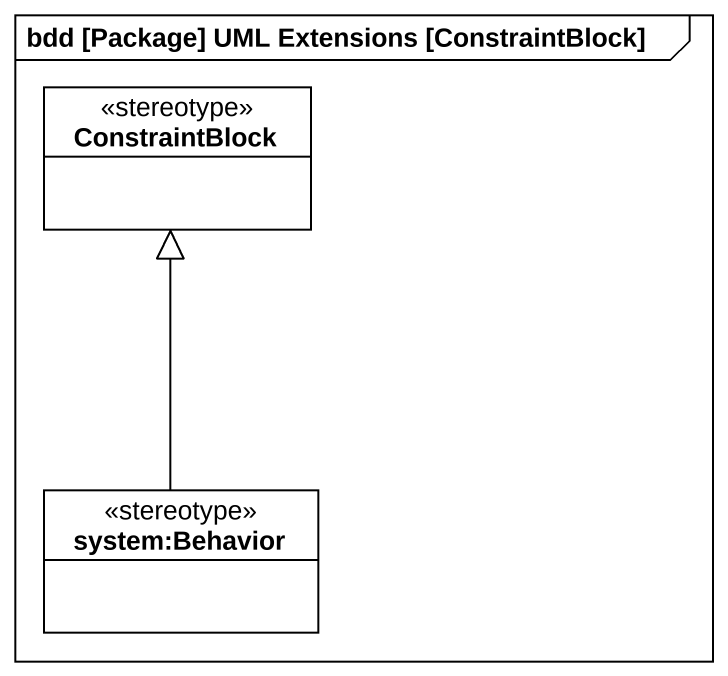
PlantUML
@startuml
mainframe bdd [Package] UML Extensions [ConstraintBlock]
hide circle
hide empty members
class ConstraintBlock <<stereotype>>
class "system:Behavior" as system_Behavior <<stereotype>>
system_Behavior -up-|> ConstraintBlock
@enduml
